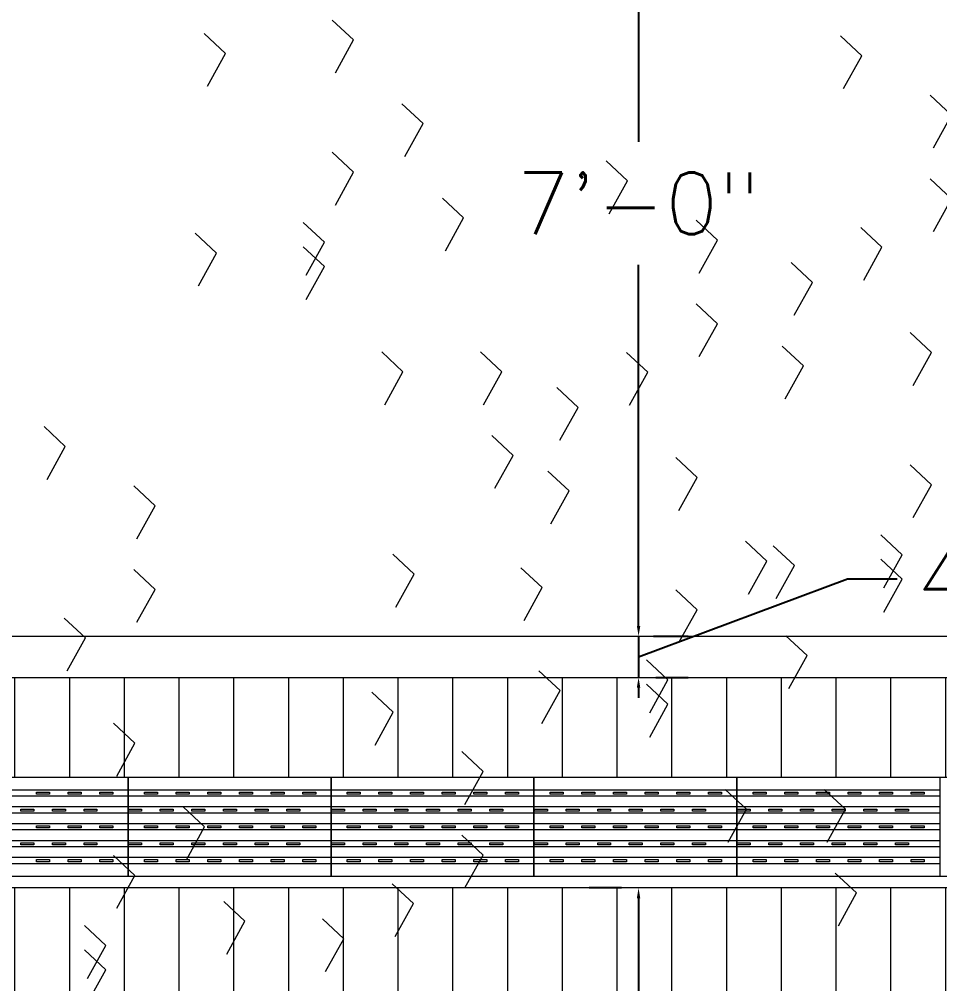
# Model space of a CAD drawing. Header units: inches. Extents: x 437 to 8681, y 26 to 3302.
# Drawn here: x 1527.6 to 1616.9, y 761.1 to 854.7 of the extents above; entities that cross this region are included whole.
import ezdxf

# ---------------------------------------------------------------- set-up
doc = ezdxf.new("R2010")
doc.units = ezdxf.units.IN
doc.header["$MEASUREMENT"] = 0
doc.layers.add('ARBOLES', color=7, linetype='Continuous', lineweight=13, true_color=0x69d485)
doc.layers.add('DIMENSION', color=1, linetype='Continuous')
doc.layers.add('PLANTA BLANCA', color=7, linetype='Continuous', lineweight=0)
doc.layers.add('TEXTURE', color=8, linetype='Continuous', lineweight=0)
doc.styles.add('ROMANS', font='romans.shx')
doc.dimstyles.new('SMALLER DIM', dxfattribs={"dimscale": 64, "dimtxt": 0.09375, "dimasz": 0.015625, "dimexe": 0.075, "dimexo": 0.02625, "dimgap": 0.0375, "dimtad": 0, "dimtih": 1, "dimtoh": 1, "dimdec": 4, "dimzin": 3, "dimdsep": 46, "dimlunit": 4, "dimtxsty": 'ROMANS', "dimcen": 0.0375, "dimclrd": 256, "dimclre": 256, "dimclrt": 7, "dimadec": 0, "dimazin": 0, "dimtfac": 0.75, "dimtdec": 4, "dimtmove": 0, "dimatfit": 3, "dimfxl": 1, "dimfrac": 1, "dimtolj": 1, "dimtzin": 0, "dimlwd": -1, "dimlwe": -1, "dimarcsym": 1})
pattern_1 = [(270, (-8710.0197, -3326.6847), (5.3125, -9e-16), [])]

# ---------------------------------------------------------------- blocks, each defined once
blk = doc.blocks.new('*D74')
at = {"layer": 'DIMENSION', "transparency": 16777216}
for p, q in [((1589.346, 878.867), (1592.48, 878.867)), ((1587.68, 877.867), (1587.68, 842.838)), ((1587.68, 795.867), (1587.68, 830.895)), ((1589.143, 794.867), (1592.48, 794.867))]:
    blk.add_line(p, q, dxfattribs=at)
for points in [[(1587.513, 877.867), (1587.846, 877.867), (1587.68, 878.867)], [(1587.513, 795.867), (1587.846, 795.867), (1587.68, 794.867)]]:
    blk.add_solid(points, dxfattribs=at)
at = {"layer": 'DIMENSION', "color": 7, "transparency": 16777216, "insert": (1587.68, 836.867), "char_height": 6, "attachment_point": 5, "style": 'ROMANS'}
blk.add_mtext('\\A1;7\'-0"', dxfattribs=at)
blk = doc.blocks.new('*D75')
at = {"layer": 'DIMENSION', "transparency": 16777216}
for p, q in [((1587.68, 792.867), (1607.965, 800.422)), ((1607.965, 800.422), (1612.765, 800.422)), ((1587.68, 795.867), (1587.68, 796.867)), ((1587.68, 794.867), (1587.68, 790.867)), ((1587.68, 794.867), (1587.68, 790.867)), ((1589.143, 794.867), (1592.48, 794.867)), ((1589.36, 790.867), (1592.48, 790.867)), ((1587.68, 789.867), (1587.68, 788.867))]:
    blk.add_line(p, q, dxfattribs=at)
for points in [[(1587.513, 795.867), (1587.846, 795.867), (1587.68, 794.867)], [(1587.513, 789.867), (1587.846, 789.867), (1587.68, 790.867)]]:
    blk.add_solid(points, dxfattribs=at)
at = {"layer": 'DIMENSION', "color": 7, "transparency": 16777216, "insert": (1619.308, 800.422), "char_height": 6, "attachment_point": 5, "style": 'ROMANS'}
blk.add_mtext('\\A1;4"', dxfattribs=at)
blk = doc.blocks.new('*D76')
at = {"layer": 'DIMENSION', "transparency": 16777216}
for p, q in [((1586.02, 770.432), (1582.88, 770.432)), ((1587.68, 769.432), (1587.68, 717.258)), ((1587.68, 651.284), (1587.68, 703.458)), ((1586.166, 650.284), (1582.88, 650.284))]:
    blk.add_line(p, q, dxfattribs=at)
for points in [[(1587.513, 769.432), (1587.846, 769.432), (1587.68, 770.432)], [(1587.513, 651.284), (1587.846, 651.284), (1587.68, 650.284)]]:
    blk.add_solid(points, dxfattribs=at)
at = {"layer": 'DIMENSION', "color": 7, "transparency": 16777216, "insert": (1587.68, 710.358), "char_height": 6, "attachment_point": 5, "style": 'ROMANS'}
blk.add_mtext('\\A1;10\'-0{\\H0.75x;\\S1#8;}"', dxfattribs=at)

msp = doc.modelspace()

# ---------------------------------------------------------------- hatches: boundary and pattern name
at = {"layer": 'TEXTURE', "linetype": 'Continuous'}
h = msp.add_hatch(dxfattribs=at)
h.set_pattern_fill('ANSI31', color=9, scale=42.5, angle=225)
h.set_pattern_definition(pattern_1)
h.paths.add_polyline_path([(1445.99449, 781.1818), (1711.67953, 781.1818), (1711.67953, 790.86683), (1445.99449, 790.86683)])
h.paths.add_polyline_path([(1459.67953, 790.86683), (1445.99449, 790.86683), (1445.99449, 1180.55187), (1459.67953, 1180.55187)])
h.paths.add_polyline_path([(1711.67953, 1180.55187), (1725.36457, 1180.55187), (1725.36457, 781.1818), (1711.67953, 781.1818)])
h.paths.add_polyline_path([(1459.67953, 1180.55187), (1711.67953, 1180.55187), (1711.67953, 1166.86683), (1459.67953, 1166.86683)])
h = msp.add_hatch(dxfattribs=at)
h.set_pattern_fill('ANSI31', color=9, scale=42.5, angle=225)
h.set_pattern_definition(pattern_1)
h.paths.add_polyline_path([(1435.237, 770.43187), (1736.14625, 770.43187), (1736.14625, 650.2838), (1435.237, 650.2838)])

# ---------------------------------------------------------------- linework, layer by layer
at = {"layer": 'ARBOLES', "color": 0}
for p, q in [((1560.0259, 852.72012), (1557.95986, 854.64658)), ((1560.0259, 852.72012), (1557.95986, 854.64658)), ((1547.604, 851.41129), (1545.53796, 853.33774)), ((1547.604, 851.41129), (1545.53796, 853.33774)), ((1558.25745, 849.52638), (1560.0259, 852.72012)), ((1558.25745, 849.52638), (1560.0259, 852.72012)), ((1609.33696, 851.1869), (1607.27092, 853.11335)), ((1609.33696, 851.1869), (1607.27092, 853.11335)), ((1545.83555, 848.21754), (1547.604, 851.41129)), ((1545.83555, 848.21754), (1547.604, 851.41129)), ((1607.56851, 847.99315), (1609.33696, 851.1869)), ((1607.56851, 847.99315), (1609.33696, 851.1869)), ((1618.05408, 845.42803), (1615.98804, 847.35448)), ((1618.05408, 845.42803), (1615.98804, 847.35448)), ((1566.78167, 844.60536), (1564.71563, 846.53181)), ((1566.78167, 844.60536), (1564.71563, 846.53181)), ((1616.28563, 842.23428), (1618.05408, 845.42803)), ((1616.28563, 842.23428), (1618.05408, 845.42803)), ((1565.01322, 841.41161), (1566.78167, 844.60536)), ((1565.01322, 841.41161), (1566.78167, 844.60536)), ((1560.0259, 839.89356), (1557.95986, 841.82002)), ((1560.0259, 839.89356), (1557.95986, 841.82002)), ((1586.60717, 839.05588), (1584.54113, 840.98233)), ((1586.60717, 839.05588), (1584.54113, 840.98233)), ((1558.25745, 836.69982), (1560.0259, 839.89356)), ((1558.25745, 836.69982), (1560.0259, 839.89356)), ((1584.83871, 835.86213), (1586.60717, 839.05588)), ((1584.83871, 835.86213), (1586.60717, 839.05588)), ((1618.05408, 837.31327), (1615.98804, 839.23972)), ((1618.05408, 837.31327), (1615.98804, 839.23972)), ((1570.70438, 835.44353), (1568.63834, 837.36998)), ((1570.70438, 835.44353), (1568.63834, 837.36998)), ((1616.28563, 834.11952), (1618.05408, 837.31327)), ((1557.19284, 833.08763), (1555.1268, 835.01409)), ((1557.19284, 833.08763), (1555.1268, 835.01409)), ((1568.93592, 832.24978), (1570.70438, 835.44353)), ((1568.93592, 832.24978), (1570.70438, 835.44353)), ((1595.32429, 833.29701), (1593.25825, 835.22347)), ((1595.32429, 833.29701), (1593.25825, 835.22347)), ((1546.73229, 832.04057), (1544.66625, 833.96702)), ((1546.73229, 832.04057), (1544.66625, 833.96702)), ((1611.29832, 832.60147), (1609.23227, 834.52792)), ((1611.29832, 832.60147), (1609.23227, 834.52792)), ((1555.42438, 829.89389), (1557.19284, 833.08763)), ((1593.55583, 830.10327), (1595.32429, 833.29701)), ((1593.55583, 830.10327), (1595.32429, 833.29701)), ((1544.96383, 828.84682), (1546.73229, 832.04057)), ((1544.96383, 828.84682), (1546.73229, 832.04057)), ((1557.19284, 830.73173), (1555.1268, 832.65819)), ((1557.19284, 830.73173), (1555.1268, 832.65819)), ((1609.52986, 829.40772), (1611.29832, 832.60147)), ((1609.52986, 829.40772), (1611.29832, 832.60147)), ((1604.54255, 829.19851), (1602.4765, 831.12496)), ((1555.42438, 827.53799), (1557.19284, 830.73173)), ((1602.77409, 826.00476), (1604.54255, 829.19851)), ((1602.77409, 826.00476), (1604.54255, 829.19851)), ((1595.32429, 825.18225), (1593.25825, 827.1087)), ((1595.32429, 825.18225), (1593.25825, 827.1087)), ((1593.55583, 821.9885), (1595.32429, 825.18225)), ((1616.09273, 822.39258), (1614.02669, 824.31903)), ((1616.09273, 822.39258), (1614.02669, 824.31903)), ((1603.67083, 821.08374), (1601.60479, 823.0102)), ((1603.67083, 821.08374), (1601.60479, 823.0102)), ((1564.82032, 820.52284), (1562.75428, 822.44929)), ((1564.82032, 820.52284), (1562.75428, 822.44929)), ((1574.40915, 820.52284), (1572.34311, 822.44929)), ((1574.40915, 820.52284), (1572.34311, 822.44929)), ((1588.56852, 820.47045), (1586.50248, 822.3969)), ((1588.56852, 820.47045), (1586.50248, 822.3969)), ((1614.32428, 819.19883), (1616.09273, 822.39258)), ((1614.32428, 819.19883), (1616.09273, 822.39258)), ((1601.90238, 817.89), (1603.67083, 821.08374)), ((1601.90238, 817.89), (1603.67083, 821.08374)), ((1563.05186, 817.32909), (1564.82032, 820.52284)), ((1563.05186, 817.32909), (1564.82032, 820.52284)), ((1572.6407, 817.32909), (1574.40915, 820.52284)), ((1572.6407, 817.32909), (1574.40915, 820.52284)), ((1586.80006, 817.27671), (1588.56852, 820.47045)), ((1586.80006, 817.27671), (1588.56852, 820.47045)), ((1581.81275, 817.06749), (1579.74671, 818.99394)), ((1580.04429, 813.87374), (1581.81275, 817.06749)), ((1580.04429, 813.87374), (1581.81275, 817.06749)), ((1532.05566, 813.27746), (1529.98962, 815.20391)), ((1532.05566, 813.27746), (1529.98962, 815.20391)), ((1575.49879, 812.40808), (1573.43275, 814.33453)), ((1575.49879, 812.40808), (1573.43275, 814.33453)), ((1530.2872, 810.08371), (1532.05566, 813.27746)), ((1530.2872, 810.08371), (1532.05566, 813.27746)), ((1573.73034, 809.21433), (1575.49879, 812.40808)), ((1573.73034, 809.21433), (1575.49879, 812.40808)), ((1593.36294, 810.26156), (1591.2969, 812.18801)), ((1593.36294, 810.26156), (1591.2969, 812.18801)), ((1616.09273, 809.56602), (1614.02669, 811.49247)), ((1616.09273, 809.56602), (1614.02669, 811.49247)), ((1580.94104, 808.95272), (1578.875, 810.87918)), ((1580.94104, 808.95272), (1578.875, 810.87918)), ((1591.59448, 807.06781), (1593.36294, 810.26156)), ((1591.59448, 807.06781), (1593.36294, 810.26156)), ((1614.32428, 806.37227), (1616.09273, 809.56602)), ((1614.32428, 806.37227), (1616.09273, 809.56602)), ((1540.77278, 807.5186), (1538.70674, 809.44505)), ((1540.77278, 807.5186), (1538.70674, 809.44505)), ((1579.17258, 805.75898), (1580.94104, 808.95272)), ((1579.17258, 805.75898), (1580.94104, 808.95272)), ((1539.00432, 804.32485), (1540.77278, 807.5186)), ((1539.00432, 804.32485), (1540.77278, 807.5186)), ((1600.11871, 802.14679), (1598.05267, 804.07325)), ((1600.11871, 802.14679), (1598.05267, 804.07325)), ((1613.25967, 802.76009), (1611.19363, 804.68654)), ((1613.25967, 802.76009), (1611.19363, 804.68654)), ((1602.79912, 801.71302), (1600.73308, 803.63947)), ((1602.79912, 801.71302), (1600.73308, 803.63947)), ((1565.90996, 800.89035), (1563.84392, 802.8168)), ((1565.90996, 800.89035), (1563.84392, 802.8168)), ((1598.35025, 798.95305), (1600.11871, 802.14679)), ((1598.35025, 798.95305), (1600.11871, 802.14679)), ((1613.25967, 800.40419), (1611.19363, 802.33064)), ((1613.25967, 800.40419), (1611.19363, 802.33064)), ((1611.49121, 799.56634), (1613.25967, 802.76009)), ((1540.77278, 799.40384), (1538.70674, 801.33029)), ((1540.77278, 799.40384), (1538.70674, 801.33029)), ((1578.33186, 799.58152), (1576.26582, 801.50797)), ((1578.33186, 799.58152), (1576.26582, 801.50797)), ((1601.03066, 798.51927), (1602.79912, 801.71302)), ((1601.03066, 798.51927), (1602.79912, 801.71302)), ((1564.1415, 797.6966), (1565.90996, 800.89035)), ((1564.1415, 797.6966), (1565.90996, 800.89035)), ((1611.49121, 797.21044), (1613.25967, 800.40419)), ((1539.00432, 796.21009), (1540.77278, 799.40384)), ((1576.5634, 796.38777), (1578.33186, 799.58152)), ((1576.5634, 796.38777), (1578.33186, 799.58152)), ((1593.36294, 797.435), (1591.2969, 799.36145)), ((1593.36294, 797.435), (1591.2969, 799.36145)), ((1591.59448, 794.24125), (1593.36294, 797.435)), ((1591.59448, 794.24125), (1593.36294, 797.435)), ((1534.01701, 794.69204), (1531.95097, 796.61849)), ((1534.01701, 794.69204), (1531.95097, 796.61849)), ((1532.24855, 791.49829), (1534.01701, 794.69204)), ((1532.24855, 791.49829), (1534.01701, 794.69204)), ((1604.04141, 792.98497), (1601.97537, 794.91142)), ((1604.04141, 792.98497), (1601.97537, 794.91142)), ((1602.27295, 789.79122), (1604.04141, 792.98497)), ((1602.27295, 789.79122), (1604.04141, 792.98497)), ((1590.52987, 790.62907), (1588.46383, 792.55552)), ((1590.52987, 790.62907), (1588.46383, 792.55552)), ((1580.06933, 789.582), (1578.00328, 791.50845)), ((1580.06933, 789.582), (1578.00328, 791.50845)), ((1590.52987, 788.27317), (1588.46383, 790.19962)), ((1590.52987, 788.27317), (1588.46383, 790.19962)), ((1588.76142, 787.43532), (1590.52987, 790.62907)), ((1563.87737, 787.49905), (1561.81133, 789.4255)), ((1563.87737, 787.49905), (1561.81133, 789.4255)), ((1578.30087, 786.38825), (1580.06933, 789.582)), ((1578.30087, 786.38825), (1580.06933, 789.582)), ((1588.76142, 785.07942), (1590.52987, 788.27317)), ((1562.10891, 784.3053), (1563.87737, 787.49905)), ((1562.10891, 784.3053), (1563.87737, 787.49905)), ((1538.81143, 784.48314), (1536.74539, 786.4096)), ((1538.81143, 784.48314), (1536.74539, 786.4096)), ((1537.04297, 781.2894), (1538.81143, 784.48314)), ((1537.04297, 781.2894), (1538.81143, 784.48314)), ((1572.59449, 781.74018), (1570.52845, 783.66664)), ((1572.59449, 781.74018), (1570.52845, 783.66664)), ((1570.82604, 778.54644), (1572.59449, 781.74018)), ((1570.82604, 778.54644), (1572.59449, 781.74018)), ((1598.15735, 778.06427), (1596.09131, 779.99073)), ((1598.15735, 778.06427), (1596.09131, 779.99073)), ((1607.74619, 778.06427), (1605.68015, 779.99073)), ((1607.74619, 778.06427), (1605.68015, 779.99073)), ((1545.5672, 776.36838), (1543.50116, 778.29483)), ((1545.5672, 776.36838), (1543.50116, 778.29483)), ((1596.3889, 774.87053), (1598.15735, 778.06427)), ((1596.3889, 774.87053), (1598.15735, 778.06427)), ((1605.97773, 774.87053), (1607.74619, 778.06427)), ((1605.97773, 774.87053), (1607.74619, 778.06427)), ((1543.79874, 773.17463), (1545.5672, 776.36838)), ((1543.79874, 773.17463), (1545.5672, 776.36838)), ((1572.59449, 773.62542), (1570.52845, 775.55187)), ((1572.59449, 773.62542), (1570.52845, 775.55187)), ((1538.81143, 771.65658), (1536.74539, 773.58303)), ((1538.81143, 771.65658), (1536.74539, 773.58303)), ((1570.82604, 770.43167), (1572.59449, 773.62542)), ((1537.04297, 768.46284), (1538.81143, 771.65658)), ((1537.04297, 768.46284), (1538.81143, 771.65658)), ((1608.83583, 769.94951), (1606.76979, 771.87596)), ((1608.83583, 769.94951), (1606.76979, 771.87596)), ((1565.83872, 768.91362), (1563.77268, 770.84008)), ((1565.83872, 768.91362), (1563.77268, 770.84008)), ((1607.06737, 766.75576), (1608.83583, 769.94951)), ((1607.06737, 766.75576), (1608.83583, 769.94951)), ((1549.4899, 767.20655), (1547.42386, 769.133)), ((1549.4899, 767.20655), (1547.42386, 769.133)), ((1564.07027, 765.71988), (1565.83872, 768.91362)), ((1564.07027, 765.71988), (1565.83872, 768.91362)), ((1559.08295, 765.51066), (1557.01691, 767.43711)), ((1535.97836, 764.85065), (1533.91232, 766.7771)), ((1535.97836, 764.85065), (1533.91232, 766.7771)), ((1547.72144, 764.0128), (1549.4899, 767.20655)), ((1547.72144, 764.0128), (1549.4899, 767.20655)), ((1557.3145, 762.31691), (1559.08295, 765.51066)), ((1557.3145, 762.31691), (1559.08295, 765.51066)), ((1534.20991, 761.65691), (1535.97836, 764.85065)), ((1535.97836, 762.49475), (1533.91232, 764.42121)), ((1535.97836, 762.49475), (1533.91232, 764.42121)), ((1534.20991, 759.30101), (1535.97836, 762.49475))]:
    msp.add_line(p, q, dxfattribs=at)
msp.add_circle((1375.44128, 740.27276), 270, dxfattribs=at)
at = {"layer": 'PLANTA BLANCA', "lineweight": 0}
for p, q in [((1463.67953, 794.86683), (1707.67953, 794.86683)), ((1459.67953, 790.86683), (1711.67953, 790.86683)), ((1445.99449, 781.1818), (1725.36457, 781.1818)), ((1518.4748, 781.1818), (1538.15984, 781.1818)), ((1538.15984, 781.1818), (1538.15984, 779.92983)), ((1538.15984, 779.92983), (1538.15984, 781.1818)), ((1538.15984, 781.1818), (1557.84488, 781.1818)), ((1557.84488, 779.92983), (1557.84488, 781.1818)), ((1557.84488, 781.1818), (1577.52992, 781.1818)), ((1557.84488, 781.1818), (1557.84488, 779.92983)), ((1577.52992, 781.1818), (1577.52992, 779.92983)), ((1577.52992, 779.92983), (1577.52992, 781.1818)), ((1577.52992, 781.1818), (1597.21496, 781.1818)), ((1597.21496, 779.92983), (1597.21496, 781.1818)), ((1597.21496, 781.1818), (1616.9, 781.1818)), ((1597.21496, 781.1818), (1597.21496, 779.92983)), ((1616.9, 781.1818), (1616.9, 779.92983)), ((1538.15984, 779.92983), (1518.4748, 779.92983)), ((1529.26221, 779.53613), (1529.26221, 779.73298)), ((1529.26221, 779.73298), (1530.52205, 779.73298)), ((1530.52205, 779.53613), (1529.26221, 779.53613)), ((1530.52205, 779.73298), (1530.52205, 779.53613)), ((1532.33307, 779.53613), (1532.33307, 779.73298)), ((1532.33307, 779.73298), (1533.59291, 779.73298)), ((1533.59291, 779.53613), (1532.33307, 779.53613)), ((1533.59291, 779.73298), (1533.59291, 779.53613)), ((1535.40394, 779.53613), (1535.40394, 779.73298)), ((1535.40394, 779.73298), (1536.66378, 779.73298)), ((1536.66378, 779.53613), (1535.40394, 779.53613)), ((1536.66378, 779.73298), (1536.66378, 779.53613)), ((1538.15984, 779.92983), (1538.15984, 779.33928)), ((1538.15984, 779.33928), (1538.15984, 779.92983)), ((1557.84488, 779.92983), (1538.15984, 779.92983)), ((1539.73465, 779.53613), (1539.73465, 779.73298)), ((1539.73465, 779.73298), (1540.99449, 779.73298)), ((1540.99449, 779.53613), (1539.73465, 779.53613)), ((1540.99449, 779.73298), (1540.99449, 779.53613)), ((1542.80551, 779.53613), (1542.80551, 779.73298)), ((1542.80551, 779.73298), (1544.06536, 779.73298)), ((1544.06536, 779.53613), (1542.80551, 779.53613)), ((1544.06536, 779.73298), (1544.06536, 779.53613)), ((1545.87638, 779.53613), (1545.87638, 779.73298)), ((1545.87638, 779.73298), (1547.13622, 779.73298)), ((1547.13622, 779.53613), (1545.87638, 779.53613)), ((1547.13622, 779.73298), (1547.13622, 779.53613)), ((1548.94725, 779.53613), (1548.94725, 779.73298)), ((1548.94725, 779.73298), (1550.20709, 779.73298)), ((1550.20709, 779.53613), (1548.94725, 779.53613)), ((1550.20709, 779.73298), (1550.20709, 779.53613)), ((1552.01811, 779.53613), (1552.01811, 779.73298)), ((1552.01811, 779.73298), (1553.27795, 779.73298)), ((1553.27795, 779.53613), (1552.01811, 779.53613)), ((1553.27795, 779.73298), (1553.27795, 779.53613)), ((1555.08898, 779.53613), (1555.08898, 779.73298)), ((1555.08898, 779.73298), (1556.34882, 779.73298)), ((1556.34882, 779.53613), (1555.08898, 779.53613)), ((1556.34882, 779.73298), (1556.34882, 779.53613)), ((1557.84488, 779.33928), (1557.84488, 779.92983)), ((1577.52992, 779.92983), (1557.84488, 779.92983)), ((1557.84488, 779.92983), (1557.84488, 779.33928)), ((1559.41969, 779.53613), (1559.41969, 779.73298)), ((1559.41969, 779.73298), (1560.67953, 779.73298)), ((1560.67953, 779.53613), (1559.41969, 779.53613)), ((1560.67953, 779.73298), (1560.67953, 779.53613)), ((1562.49055, 779.53613), (1562.49055, 779.73298)), ((1562.49055, 779.73298), (1563.75039, 779.73298)), ((1563.75039, 779.53613), (1562.49055, 779.53613)), ((1563.75039, 779.73298), (1563.75039, 779.53613)), ((1565.56142, 779.53613), (1565.56142, 779.73298)), ((1565.56142, 779.73298), (1566.82126, 779.73298)), ((1566.82126, 779.53613), (1565.56142, 779.53613)), ((1566.82126, 779.73298), (1566.82126, 779.53613)), ((1568.63228, 779.53613), (1568.63228, 779.73298)), ((1568.63228, 779.73298), (1569.89213, 779.73298)), ((1569.89213, 779.53613), (1568.63228, 779.53613)), ((1569.89213, 779.73298), (1569.89213, 779.53613)), ((1571.70315, 779.53613), (1571.70315, 779.73298)), ((1571.70315, 779.73298), (1572.96299, 779.73298)), ((1572.96299, 779.53613), (1571.70315, 779.53613)), ((1572.96299, 779.73298), (1572.96299, 779.53613)), ((1574.77402, 779.53613), (1574.77402, 779.73298)), ((1574.77402, 779.73298), (1576.03386, 779.73298)), ((1576.03386, 779.53613), (1574.77402, 779.53613)), ((1576.03386, 779.73298), (1576.03386, 779.53613)), ((1577.52992, 779.92983), (1577.52992, 779.33928)), ((1577.52992, 779.33928), (1577.52992, 779.92983)), ((1597.21496, 779.92983), (1577.52992, 779.92983)), ((1579.10473, 779.53613), (1579.10473, 779.73298)), ((1579.10473, 779.73298), (1580.36457, 779.73298)), ((1580.36457, 779.53613), (1579.10473, 779.53613)), ((1580.36457, 779.73298), (1580.36457, 779.53613)), ((1582.17559, 779.53613), (1582.17559, 779.73298)), ((1582.17559, 779.73298), (1583.43543, 779.73298)), ((1583.43543, 779.53613), (1582.17559, 779.53613)), ((1583.43543, 779.73298), (1583.43543, 779.53613)), ((1585.24646, 779.53613), (1585.24646, 779.73298)), ((1585.24646, 779.73298), (1586.5063, 779.73298)), ((1586.5063, 779.53613), (1585.24646, 779.53613)), ((1586.5063, 779.73298), (1586.5063, 779.53613)), ((1588.31732, 779.53613), (1588.31732, 779.73298)), ((1588.31732, 779.73298), (1589.57717, 779.73298)), ((1589.57717, 779.53613), (1588.31732, 779.53613)), ((1589.57717, 779.73298), (1589.57717, 779.53613)), ((1591.38819, 779.53613), (1591.38819, 779.73298)), ((1591.38819, 779.73298), (1592.64803, 779.73298)), ((1592.64803, 779.53613), (1591.38819, 779.53613)), ((1592.64803, 779.73298), (1592.64803, 779.53613)), ((1594.45906, 779.53613), (1594.45906, 779.73298)), ((1594.45906, 779.73298), (1595.7189, 779.73298)), ((1595.7189, 779.53613), (1594.45906, 779.53613)), ((1595.7189, 779.73298), (1595.7189, 779.53613)), ((1597.21496, 779.33928), (1597.21496, 779.92983)), ((1616.9, 779.92983), (1597.21496, 779.92983)), ((1597.21496, 779.92983), (1597.21496, 779.33928)), ((1598.78976, 779.53613), (1598.78976, 779.73298)), ((1598.78976, 779.73298), (1600.04961, 779.73298)), ((1600.04961, 779.53613), (1598.78976, 779.53613)), ((1600.04961, 779.73298), (1600.04961, 779.53613)), ((1601.86063, 779.53613), (1601.86063, 779.73298)), ((1601.86063, 779.73298), (1603.12047, 779.73298)), ((1603.12047, 779.53613), (1601.86063, 779.53613)), ((1603.12047, 779.73298), (1603.12047, 779.53613)), ((1604.9315, 779.53613), (1604.9315, 779.73298)), ((1604.9315, 779.73298), (1606.19134, 779.73298)), ((1606.19134, 779.53613), (1604.9315, 779.53613)), ((1606.19134, 779.73298), (1606.19134, 779.53613)), ((1608.00236, 779.53613), (1608.00236, 779.73298)), ((1608.00236, 779.73298), (1609.26221, 779.73298)), ((1609.26221, 779.53613), (1608.00236, 779.53613)), ((1609.26221, 779.73298), (1609.26221, 779.53613)), ((1611.07323, 779.53613), (1611.07323, 779.73298)), ((1611.07323, 779.73298), (1612.33307, 779.73298)), ((1612.33307, 779.53613), (1611.07323, 779.53613)), ((1612.33307, 779.73298), (1612.33307, 779.53613)), ((1614.1441, 779.53613), (1614.1441, 779.73298)), ((1614.1441, 779.73298), (1615.40394, 779.73298)), ((1615.40394, 779.53613), (1614.1441, 779.53613)), ((1615.40394, 779.73298), (1615.40394, 779.53613)), ((1616.9, 779.92983), (1616.9, 779.33928)), ((1538.15984, 779.33928), (1518.4748, 779.33928)), ((1538.15984, 779.33928), (1538.15984, 778.29203)), ((1538.15984, 778.29203), (1538.15984, 779.33928)), ((1557.84488, 779.33928), (1538.15984, 779.33928)), ((1557.84488, 778.29203), (1557.84488, 779.33928)), ((1577.52992, 779.33928), (1557.84488, 779.33928)), ((1557.84488, 779.33928), (1557.84488, 778.29203)), ((1577.52992, 779.33928), (1577.52992, 778.29203)), ((1577.52992, 778.29203), (1577.52992, 779.33928)), ((1597.21496, 779.33928), (1577.52992, 779.33928)), ((1597.21496, 778.29203), (1597.21496, 779.33928)), ((1616.9, 779.33928), (1597.21496, 779.33928)), ((1597.21496, 779.33928), (1597.21496, 778.29203)), ((1616.9, 779.33928), (1616.9, 778.29203)), ((1538.15984, 778.29203), (1518.4748, 778.29203)), ((1538.15984, 777.70148), (1518.4748, 777.70148)), ((1527.72677, 777.89833), (1527.72677, 778.09518)), ((1527.72677, 778.09518), (1528.98662, 778.09518)), ((1528.98662, 777.89833), (1527.72677, 777.89833)), ((1528.98662, 778.09518), (1528.98662, 777.89833)), ((1530.79764, 777.89833), (1530.79764, 778.09518)), ((1530.79764, 778.09518), (1532.05748, 778.09518)), ((1532.05748, 777.89833), (1530.79764, 777.89833)), ((1532.05748, 778.09518), (1532.05748, 777.89833)), ((1533.8685, 777.89833), (1533.8685, 778.09518)), ((1533.8685, 778.09518), (1535.12835, 778.09518)), ((1535.12835, 777.89833), (1533.8685, 777.89833)), ((1535.12835, 778.09518), (1535.12835, 777.89833)), ((1538.15984, 778.29203), (1538.15984, 777.70148)), ((1538.15984, 777.70148), (1538.15984, 778.29203)), ((1557.84488, 778.29203), (1538.15984, 778.29203)), ((1538.15984, 777.70148), (1538.15984, 776.65424)), ((1538.15984, 776.65424), (1538.15984, 777.70148)), ((1557.84488, 777.70148), (1538.15984, 777.70148)), ((1538.19921, 777.89833), (1538.19921, 778.09518)), ((1538.19921, 778.09518), (1539.45906, 778.09518)), ((1539.45906, 777.89833), (1538.19921, 777.89833)), ((1539.45906, 778.09518), (1539.45906, 777.89833)), ((1541.27008, 777.89833), (1541.27008, 778.09518)), ((1541.27008, 778.09518), (1542.52992, 778.09518)), ((1542.52992, 777.89833), (1541.27008, 777.89833)), ((1542.52992, 778.09518), (1542.52992, 777.89833)), ((1544.34095, 777.89833), (1544.34095, 778.09518)), ((1544.34095, 778.09518), (1545.60079, 778.09518)), ((1545.60079, 777.89833), (1544.34095, 777.89833)), ((1545.60079, 778.09518), (1545.60079, 777.89833)), ((1547.41181, 777.89833), (1547.41181, 778.09518)), ((1547.41181, 778.09518), (1548.67165, 778.09518)), ((1548.67165, 777.89833), (1547.41181, 777.89833)), ((1548.67165, 778.09518), (1548.67165, 777.89833)), ((1550.48268, 777.89833), (1550.48268, 778.09518)), ((1550.48268, 778.09518), (1551.74252, 778.09518)), ((1551.74252, 777.89833), (1550.48268, 777.89833)), ((1551.74252, 778.09518), (1551.74252, 777.89833)), ((1553.55354, 777.89833), (1553.55354, 778.09518)), ((1553.55354, 778.09518), (1554.81339, 778.09518)), ((1554.81339, 777.89833), (1553.55354, 777.89833)), ((1554.81339, 778.09518), (1554.81339, 777.89833)), ((1557.84488, 777.70148), (1557.84488, 778.29203)), ((1577.52992, 778.29203), (1557.84488, 778.29203)), ((1557.84488, 778.29203), (1557.84488, 777.70148)), ((1557.84488, 776.65424), (1557.84488, 777.70148)), ((1577.52992, 777.70148), (1557.84488, 777.70148)), ((1557.84488, 777.70148), (1557.84488, 776.65424)), ((1557.88425, 777.89833), (1557.88425, 778.09518)), ((1557.88425, 778.09518), (1559.1441, 778.09518)), ((1559.1441, 777.89833), (1557.88425, 777.89833)), ((1559.1441, 778.09518), (1559.1441, 777.89833)), ((1560.95512, 777.89833), (1560.95512, 778.09518)), ((1560.95512, 778.09518), (1562.21496, 778.09518)), ((1562.21496, 777.89833), (1560.95512, 777.89833)), ((1562.21496, 778.09518), (1562.21496, 777.89833)), ((1564.02599, 777.89833), (1564.02599, 778.09518)), ((1564.02599, 778.09518), (1565.28583, 778.09518)), ((1565.28583, 777.89833), (1564.02599, 777.89833)), ((1565.28583, 778.09518), (1565.28583, 777.89833)), ((1567.09685, 777.89833), (1567.09685, 778.09518)), ((1567.09685, 778.09518), (1568.35669, 778.09518)), ((1568.35669, 777.89833), (1567.09685, 777.89833)), ((1568.35669, 778.09518), (1568.35669, 777.89833)), ((1570.16772, 777.89833), (1570.16772, 778.09518)), ((1570.16772, 778.09518), (1571.42756, 778.09518)), ((1571.42756, 777.89833), (1570.16772, 777.89833)), ((1571.42756, 778.09518), (1571.42756, 777.89833)), ((1573.23858, 777.89833), (1573.23858, 778.09518)), ((1573.23858, 778.09518), (1574.49843, 778.09518)), ((1574.49843, 777.89833), (1573.23858, 777.89833)), ((1574.49843, 778.09518), (1574.49843, 777.89833)), ((1577.52992, 778.29203), (1577.52992, 777.70148)), ((1577.52992, 777.70148), (1577.52992, 778.29203)), ((1597.21496, 778.29203), (1577.52992, 778.29203)), ((1577.52992, 777.70148), (1577.52992, 776.65424)), ((1577.52992, 776.65424), (1577.52992, 777.70148)), ((1597.21496, 777.70148), (1577.52992, 777.70148)), ((1577.56929, 777.89833), (1577.56929, 778.09518)), ((1577.56929, 778.09518), (1578.82913, 778.09518)), ((1578.82913, 777.89833), (1577.56929, 777.89833)), ((1578.82913, 778.09518), (1578.82913, 777.89833)), ((1580.64016, 777.89833), (1580.64016, 778.09518)), ((1580.64016, 778.09518), (1581.9, 778.09518)), ((1581.9, 777.89833), (1580.64016, 777.89833)), ((1581.9, 778.09518), (1581.9, 777.89833)), ((1583.71102, 777.89833), (1583.71102, 778.09518)), ((1583.71102, 778.09518), (1584.97087, 778.09518)), ((1584.97087, 777.89833), (1583.71102, 777.89833)), ((1584.97087, 778.09518), (1584.97087, 777.89833)), ((1586.78189, 777.89833), (1586.78189, 778.09518)), ((1586.78189, 778.09518), (1588.04173, 778.09518)), ((1588.04173, 777.89833), (1586.78189, 777.89833)), ((1588.04173, 778.09518), (1588.04173, 777.89833)), ((1589.85276, 777.89833), (1589.85276, 778.09518)), ((1589.85276, 778.09518), (1591.1126, 778.09518)), ((1591.1126, 777.89833), (1589.85276, 777.89833)), ((1591.1126, 778.09518), (1591.1126, 777.89833)), ((1592.92362, 777.89833), (1592.92362, 778.09518)), ((1592.92362, 778.09518), (1594.18347, 778.09518)), ((1594.18347, 777.89833), (1592.92362, 777.89833)), ((1594.18347, 778.09518), (1594.18347, 777.89833)), ((1597.21496, 777.70148), (1597.21496, 778.29203)), ((1616.9, 778.29203), (1597.21496, 778.29203)), ((1597.21496, 778.29203), (1597.21496, 777.70148)), ((1597.21496, 776.65424), (1597.21496, 777.70148)), ((1616.9, 777.70148), (1597.21496, 777.70148)), ((1597.21496, 777.70148), (1597.21496, 776.65424)), ((1597.25433, 777.89833), (1597.25433, 778.09518)), ((1597.25433, 778.09518), (1598.51417, 778.09518)), ((1598.51417, 777.89833), (1597.25433, 777.89833)), ((1598.51417, 778.09518), (1598.51417, 777.89833)), ((1600.3252, 777.89833), (1600.3252, 778.09518)), ((1600.3252, 778.09518), (1601.58504, 778.09518)), ((1601.58504, 777.89833), (1600.3252, 777.89833)), ((1601.58504, 778.09518), (1601.58504, 777.89833)), ((1603.39606, 777.89833), (1603.39606, 778.09518)), ((1603.39606, 778.09518), (1604.65591, 778.09518)), ((1604.65591, 777.89833), (1603.39606, 777.89833)), ((1604.65591, 778.09518), (1604.65591, 777.89833)), ((1606.46693, 777.89833), (1606.46693, 778.09518)), ((1606.46693, 778.09518), (1607.72677, 778.09518)), ((1607.72677, 777.89833), (1606.46693, 777.89833)), ((1607.72677, 778.09518), (1607.72677, 777.89833)), ((1609.5378, 777.89833), (1609.5378, 778.09518)), ((1609.5378, 778.09518), (1610.79764, 778.09518)), ((1610.79764, 777.89833), (1609.5378, 777.89833)), ((1610.79764, 778.09518), (1610.79764, 777.89833)), ((1612.60866, 777.89833), (1612.60866, 778.09518)), ((1612.60866, 778.09518), (1613.8685, 778.09518)), ((1613.8685, 777.89833), (1612.60866, 777.89833)), ((1613.8685, 778.09518), (1613.8685, 777.89833)), ((1616.9, 778.29203), (1616.9, 777.70148)), ((1616.9, 777.70148), (1616.9, 776.65424)), ((1538.15984, 776.65424), (1518.4748, 776.65424)), ((1538.15984, 776.06369), (1518.4748, 776.06369)), ((1529.26221, 776.26054), (1529.26221, 776.45739)), ((1529.26221, 776.45739), (1530.52205, 776.45739)), ((1530.52205, 776.26054), (1529.26221, 776.26054)), ((1530.52205, 776.45739), (1530.52205, 776.26054)), ((1532.33307, 776.26054), (1532.33307, 776.45739)), ((1532.33307, 776.45739), (1533.59291, 776.45739)), ((1533.59291, 776.26054), (1532.33307, 776.26054)), ((1533.59291, 776.45739), (1533.59291, 776.26054)), ((1535.40394, 776.26054), (1535.40394, 776.45739)), ((1535.40394, 776.45739), (1536.66378, 776.45739)), ((1536.66378, 776.26054), (1535.40394, 776.26054)), ((1536.66378, 776.45739), (1536.66378, 776.26054)), ((1538.15984, 776.65424), (1538.15984, 776.06369)), ((1538.15984, 776.06369), (1538.15984, 776.65424)), ((1557.84488, 776.65424), (1538.15984, 776.65424)), ((1538.15984, 776.06369), (1538.15984, 775.01644)), ((1538.15984, 775.01644), (1538.15984, 776.06369)), ((1557.84488, 776.06369), (1538.15984, 776.06369)), ((1539.73465, 776.26054), (1539.73465, 776.45739)), ((1539.73465, 776.45739), (1540.99449, 776.45739)), ((1540.99449, 776.26054), (1539.73465, 776.26054)), ((1540.99449, 776.45739), (1540.99449, 776.26054)), ((1542.80551, 776.26054), (1542.80551, 776.45739)), ((1542.80551, 776.45739), (1544.06536, 776.45739)), ((1544.06536, 776.26054), (1542.80551, 776.26054)), ((1544.06536, 776.45739), (1544.06536, 776.26054)), ((1545.87638, 776.26054), (1545.87638, 776.45739)), ((1545.87638, 776.45739), (1547.13622, 776.45739)), ((1547.13622, 776.26054), (1545.87638, 776.26054)), ((1547.13622, 776.45739), (1547.13622, 776.26054)), ((1548.94725, 776.26054), (1548.94725, 776.45739)), ((1548.94725, 776.45739), (1550.20709, 776.45739)), ((1550.20709, 776.26054), (1548.94725, 776.26054)), ((1550.20709, 776.45739), (1550.20709, 776.26054)), ((1552.01811, 776.26054), (1552.01811, 776.45739)), ((1552.01811, 776.45739), (1553.27795, 776.45739)), ((1553.27795, 776.26054), (1552.01811, 776.26054)), ((1553.27795, 776.45739), (1553.27795, 776.26054)), ((1555.08898, 776.26054), (1555.08898, 776.45739)), ((1555.08898, 776.45739), (1556.34882, 776.45739)), ((1556.34882, 776.26054), (1555.08898, 776.26054)), ((1556.34882, 776.45739), (1556.34882, 776.26054)), ((1557.84488, 776.06369), (1557.84488, 776.65424)), ((1577.52992, 776.65424), (1557.84488, 776.65424)), ((1557.84488, 776.65424), (1557.84488, 776.06369)), ((1557.84488, 775.01644), (1557.84488, 776.06369)), ((1577.52992, 776.06369), (1557.84488, 776.06369)), ((1557.84488, 776.06369), (1557.84488, 775.01644)), ((1559.41969, 776.26054), (1559.41969, 776.45739)), ((1559.41969, 776.45739), (1560.67953, 776.45739)), ((1560.67953, 776.26054), (1559.41969, 776.26054)), ((1560.67953, 776.45739), (1560.67953, 776.26054)), ((1562.49055, 776.26054), (1562.49055, 776.45739)), ((1562.49055, 776.45739), (1563.75039, 776.45739)), ((1563.75039, 776.26054), (1562.49055, 776.26054)), ((1563.75039, 776.45739), (1563.75039, 776.26054)), ((1565.56142, 776.26054), (1565.56142, 776.45739)), ((1565.56142, 776.45739), (1566.82126, 776.45739)), ((1566.82126, 776.26054), (1565.56142, 776.26054)), ((1566.82126, 776.45739), (1566.82126, 776.26054)), ((1568.63228, 776.26054), (1568.63228, 776.45739)), ((1568.63228, 776.45739), (1569.89213, 776.45739)), ((1569.89213, 776.26054), (1568.63228, 776.26054)), ((1569.89213, 776.45739), (1569.89213, 776.26054)), ((1571.70315, 776.26054), (1571.70315, 776.45739)), ((1571.70315, 776.45739), (1572.96299, 776.45739)), ((1572.96299, 776.26054), (1571.70315, 776.26054)), ((1572.96299, 776.45739), (1572.96299, 776.26054)), ((1574.77402, 776.26054), (1574.77402, 776.45739)), ((1574.77402, 776.45739), (1576.03386, 776.45739)), ((1576.03386, 776.26054), (1574.77402, 776.26054)), ((1576.03386, 776.45739), (1576.03386, 776.26054)), ((1577.52992, 776.65424), (1577.52992, 776.06369)), ((1577.52992, 776.06369), (1577.52992, 776.65424)), ((1597.21496, 776.65424), (1577.52992, 776.65424)), ((1577.52992, 776.06369), (1577.52992, 775.01644)), ((1577.52992, 775.01644), (1577.52992, 776.06369)), ((1597.21496, 776.06369), (1577.52992, 776.06369)), ((1579.10473, 776.26054), (1579.10473, 776.45739)), ((1579.10473, 776.45739), (1580.36457, 776.45739)), ((1580.36457, 776.26054), (1579.10473, 776.26054)), ((1580.36457, 776.45739), (1580.36457, 776.26054)), ((1582.17559, 776.26054), (1582.17559, 776.45739)), ((1582.17559, 776.45739), (1583.43543, 776.45739)), ((1583.43543, 776.26054), (1582.17559, 776.26054)), ((1583.43543, 776.45739), (1583.43543, 776.26054)), ((1585.24646, 776.26054), (1585.24646, 776.45739)), ((1585.24646, 776.45739), (1586.5063, 776.45739)), ((1586.5063, 776.26054), (1585.24646, 776.26054)), ((1586.5063, 776.45739), (1586.5063, 776.26054)), ((1588.31732, 776.26054), (1588.31732, 776.45739)), ((1588.31732, 776.45739), (1589.57717, 776.45739)), ((1589.57717, 776.26054), (1588.31732, 776.26054)), ((1589.57717, 776.45739), (1589.57717, 776.26054)), ((1591.38819, 776.26054), (1591.38819, 776.45739)), ((1591.38819, 776.45739), (1592.64803, 776.45739)), ((1592.64803, 776.26054), (1591.38819, 776.26054)), ((1592.64803, 776.45739), (1592.64803, 776.26054)), ((1594.45906, 776.26054), (1594.45906, 776.45739)), ((1594.45906, 776.45739), (1595.7189, 776.45739)), ((1595.7189, 776.26054), (1594.45906, 776.26054)), ((1595.7189, 776.45739), (1595.7189, 776.26054)), ((1597.21496, 776.06369), (1597.21496, 776.65424)), ((1616.9, 776.65424), (1597.21496, 776.65424)), ((1597.21496, 776.65424), (1597.21496, 776.06369)), ((1597.21496, 775.01644), (1597.21496, 776.06369)), ((1616.9, 776.06369), (1597.21496, 776.06369)), ((1597.21496, 776.06369), (1597.21496, 775.01644)), ((1598.78976, 776.26054), (1598.78976, 776.45739)), ((1598.78976, 776.45739), (1600.04961, 776.45739)), ((1600.04961, 776.26054), (1598.78976, 776.26054)), ((1600.04961, 776.45739), (1600.04961, 776.26054)), ((1601.86063, 776.26054), (1601.86063, 776.45739)), ((1601.86063, 776.45739), (1603.12047, 776.45739)), ((1603.12047, 776.26054), (1601.86063, 776.26054)), ((1603.12047, 776.45739), (1603.12047, 776.26054)), ((1604.9315, 776.26054), (1604.9315, 776.45739)), ((1604.9315, 776.45739), (1606.19134, 776.45739)), ((1606.19134, 776.26054), (1604.9315, 776.26054)), ((1606.19134, 776.45739), (1606.19134, 776.26054)), ((1608.00236, 776.26054), (1608.00236, 776.45739)), ((1608.00236, 776.45739), (1609.26221, 776.45739)), ((1609.26221, 776.26054), (1608.00236, 776.26054)), ((1609.26221, 776.45739), (1609.26221, 776.26054)), ((1611.07323, 776.26054), (1611.07323, 776.45739)), ((1611.07323, 776.45739), (1612.33307, 776.45739)), ((1612.33307, 776.26054), (1611.07323, 776.26054)), ((1612.33307, 776.45739), (1612.33307, 776.26054)), ((1614.1441, 776.26054), (1614.1441, 776.45739)), ((1614.1441, 776.45739), (1615.40394, 776.45739)), ((1615.40394, 776.26054), (1614.1441, 776.26054)), ((1615.40394, 776.45739), (1615.40394, 776.26054)), ((1616.9, 776.65424), (1616.9, 776.06369)), ((1616.9, 776.06369), (1616.9, 775.01644)), ((1538.15984, 775.01644), (1518.4748, 775.01644)), ((1538.15984, 775.01644), (1538.15984, 774.42589)), ((1538.15984, 774.42589), (1538.15984, 775.01644)), ((1557.84488, 775.01644), (1538.15984, 775.01644)), ((1557.84488, 774.42589), (1557.84488, 775.01644)), ((1577.52992, 775.01644), (1557.84488, 775.01644)), ((1557.84488, 775.01644), (1557.84488, 774.42589)), ((1577.52992, 775.01644), (1577.52992, 774.42589)), ((1577.52992, 774.42589), (1577.52992, 775.01644)), ((1597.21496, 775.01644), (1577.52992, 775.01644)), ((1597.21496, 774.42589), (1597.21496, 775.01644)), ((1616.9, 775.01644), (1597.21496, 775.01644)), ((1597.21496, 775.01644), (1597.21496, 774.42589)), ((1616.9, 775.01644), (1616.9, 774.42589)), ((1538.15984, 774.42589), (1518.4748, 774.42589)), ((1527.72677, 774.62274), (1527.72677, 774.81959)), ((1527.72677, 774.81959), (1528.98662, 774.81959)), ((1528.98662, 774.62274), (1527.72677, 774.62274)), ((1528.98662, 774.81959), (1528.98662, 774.62274)), ((1530.79764, 774.62274), (1530.79764, 774.81959)), ((1530.79764, 774.81959), (1532.05748, 774.81959)), ((1532.05748, 774.62274), (1530.79764, 774.62274)), ((1532.05748, 774.81959), (1532.05748, 774.62274)), ((1533.8685, 774.62274), (1533.8685, 774.81959)), ((1533.8685, 774.81959), (1535.12835, 774.81959)), ((1535.12835, 774.62274), (1533.8685, 774.62274)), ((1535.12835, 774.81959), (1535.12835, 774.62274)), ((1538.15984, 774.42589), (1538.15984, 773.37865)), ((1538.15984, 773.37865), (1538.15984, 774.42589)), ((1557.84488, 774.42589), (1538.15984, 774.42589)), ((1538.19921, 774.62274), (1538.19921, 774.81959)), ((1538.19921, 774.81959), (1539.45906, 774.81959)), ((1539.45906, 774.62274), (1538.19921, 774.62274)), ((1539.45906, 774.81959), (1539.45906, 774.62274)), ((1541.27008, 774.62274), (1541.27008, 774.81959)), ((1541.27008, 774.81959), (1542.52992, 774.81959)), ((1542.52992, 774.62274), (1541.27008, 774.62274)), ((1542.52992, 774.81959), (1542.52992, 774.62274)), ((1544.34095, 774.62274), (1544.34095, 774.81959)), ((1544.34095, 774.81959), (1545.60079, 774.81959)), ((1545.60079, 774.62274), (1544.34095, 774.62274)), ((1545.60079, 774.81959), (1545.60079, 774.62274)), ((1547.41181, 774.62274), (1547.41181, 774.81959)), ((1547.41181, 774.81959), (1548.67165, 774.81959)), ((1548.67165, 774.62274), (1547.41181, 774.62274)), ((1548.67165, 774.81959), (1548.67165, 774.62274)), ((1550.48268, 774.62274), (1550.48268, 774.81959)), ((1550.48268, 774.81959), (1551.74252, 774.81959)), ((1551.74252, 774.62274), (1550.48268, 774.62274)), ((1551.74252, 774.81959), (1551.74252, 774.62274)), ((1553.55354, 774.62274), (1553.55354, 774.81959)), ((1553.55354, 774.81959), (1554.81339, 774.81959)), ((1554.81339, 774.62274), (1553.55354, 774.62274)), ((1554.81339, 774.81959), (1554.81339, 774.62274)), ((1557.84488, 773.37865), (1557.84488, 774.42589)), ((1577.52992, 774.42589), (1557.84488, 774.42589)), ((1557.84488, 774.42589), (1557.84488, 773.37865)), ((1557.88425, 774.62274), (1557.88425, 774.81959)), ((1557.88425, 774.81959), (1559.1441, 774.81959)), ((1559.1441, 774.62274), (1557.88425, 774.62274)), ((1559.1441, 774.81959), (1559.1441, 774.62274)), ((1560.95512, 774.62274), (1560.95512, 774.81959)), ((1560.95512, 774.81959), (1562.21496, 774.81959)), ((1562.21496, 774.62274), (1560.95512, 774.62274)), ((1562.21496, 774.81959), (1562.21496, 774.62274)), ((1564.02599, 774.62274), (1564.02599, 774.81959)), ((1564.02599, 774.81959), (1565.28583, 774.81959)), ((1565.28583, 774.62274), (1564.02599, 774.62274)), ((1565.28583, 774.81959), (1565.28583, 774.62274)), ((1567.09685, 774.62274), (1567.09685, 774.81959)), ((1567.09685, 774.81959), (1568.35669, 774.81959)), ((1568.35669, 774.62274), (1567.09685, 774.62274)), ((1568.35669, 774.81959), (1568.35669, 774.62274)), ((1570.16772, 774.62274), (1570.16772, 774.81959)), ((1570.16772, 774.81959), (1571.42756, 774.81959)), ((1571.42756, 774.62274), (1570.16772, 774.62274)), ((1571.42756, 774.81959), (1571.42756, 774.62274)), ((1573.23858, 774.62274), (1573.23858, 774.81959)), ((1573.23858, 774.81959), (1574.49843, 774.81959)), ((1574.49843, 774.62274), (1573.23858, 774.62274)), ((1574.49843, 774.81959), (1574.49843, 774.62274)), ((1577.52992, 774.42589), (1577.52992, 773.37865)), ((1577.52992, 773.37865), (1577.52992, 774.42589)), ((1597.21496, 774.42589), (1577.52992, 774.42589)), ((1577.56929, 774.62274), (1577.56929, 774.81959)), ((1577.56929, 774.81959), (1578.82913, 774.81959)), ((1578.82913, 774.62274), (1577.56929, 774.62274)), ((1578.82913, 774.81959), (1578.82913, 774.62274)), ((1580.64016, 774.62274), (1580.64016, 774.81959)), ((1580.64016, 774.81959), (1581.9, 774.81959)), ((1581.9, 774.62274), (1580.64016, 774.62274)), ((1581.9, 774.81959), (1581.9, 774.62274)), ((1583.71102, 774.62274), (1583.71102, 774.81959)), ((1583.71102, 774.81959), (1584.97087, 774.81959)), ((1584.97087, 774.62274), (1583.71102, 774.62274)), ((1584.97087, 774.81959), (1584.97087, 774.62274)), ((1586.78189, 774.62274), (1586.78189, 774.81959)), ((1586.78189, 774.81959), (1588.04173, 774.81959)), ((1588.04173, 774.62274), (1586.78189, 774.62274)), ((1588.04173, 774.81959), (1588.04173, 774.62274)), ((1589.85276, 774.62274), (1589.85276, 774.81959)), ((1589.85276, 774.81959), (1591.1126, 774.81959)), ((1591.1126, 774.62274), (1589.85276, 774.62274)), ((1591.1126, 774.81959), (1591.1126, 774.62274)), ((1592.92362, 774.62274), (1592.92362, 774.81959)), ((1592.92362, 774.81959), (1594.18347, 774.81959)), ((1594.18347, 774.62274), (1592.92362, 774.62274)), ((1594.18347, 774.81959), (1594.18347, 774.62274)), ((1597.21496, 773.37865), (1597.21496, 774.42589)), ((1616.9, 774.42589), (1597.21496, 774.42589)), ((1597.21496, 774.42589), (1597.21496, 773.37865)), ((1597.25433, 774.62274), (1597.25433, 774.81959)), ((1597.25433, 774.81959), (1598.51417, 774.81959)), ((1598.51417, 774.62274), (1597.25433, 774.62274)), ((1598.51417, 774.81959), (1598.51417, 774.62274)), ((1600.3252, 774.62274), (1600.3252, 774.81959)), ((1600.3252, 774.81959), (1601.58504, 774.81959)), ((1601.58504, 774.62274), (1600.3252, 774.62274)), ((1601.58504, 774.81959), (1601.58504, 774.62274)), ((1603.39606, 774.62274), (1603.39606, 774.81959)), ((1603.39606, 774.81959), (1604.65591, 774.81959)), ((1604.65591, 774.62274), (1603.39606, 774.62274)), ((1604.65591, 774.81959), (1604.65591, 774.62274)), ((1606.46693, 774.62274), (1606.46693, 774.81959)), ((1606.46693, 774.81959), (1607.72677, 774.81959)), ((1607.72677, 774.62274), (1606.46693, 774.62274)), ((1607.72677, 774.81959), (1607.72677, 774.62274)), ((1609.5378, 774.62274), (1609.5378, 774.81959)), ((1609.5378, 774.81959), (1610.79764, 774.81959)), ((1610.79764, 774.62274), (1609.5378, 774.62274)), ((1610.79764, 774.81959), (1610.79764, 774.62274)), ((1612.60866, 774.62274), (1612.60866, 774.81959)), ((1612.60866, 774.81959), (1613.8685, 774.81959)), ((1613.8685, 774.62274), (1612.60866, 774.62274)), ((1613.8685, 774.81959), (1613.8685, 774.62274)), ((1616.9, 774.42589), (1616.9, 773.37865)), ((1538.15984, 773.37865), (1518.4748, 773.37865)), ((1529.26221, 772.98494), (1529.26221, 773.1818)), ((1529.26221, 773.1818), (1530.52205, 773.1818)), ((1530.52205, 772.98494), (1529.26221, 772.98494)), ((1530.52205, 773.1818), (1530.52205, 772.98494)), ((1532.33307, 772.98494), (1532.33307, 773.1818)), ((1532.33307, 773.1818), (1533.59291, 773.1818)), ((1533.59291, 772.98494), (1532.33307, 772.98494)), ((1533.59291, 773.1818), (1533.59291, 772.98494)), ((1535.40394, 772.98494), (1535.40394, 773.1818)), ((1535.40394, 773.1818), (1536.66378, 773.1818)), ((1536.66378, 772.98494), (1535.40394, 772.98494)), ((1536.66378, 773.1818), (1536.66378, 772.98494)), ((1538.15984, 773.37865), (1538.15984, 772.78809)), ((1538.15984, 772.78809), (1538.15984, 773.37865)), ((1557.84488, 773.37865), (1538.15984, 773.37865)), ((1539.73465, 772.98494), (1539.73465, 773.1818)), ((1539.73465, 773.1818), (1540.99449, 773.1818)), ((1540.99449, 772.98494), (1539.73465, 772.98494)), ((1540.99449, 773.1818), (1540.99449, 772.98494)), ((1542.80551, 772.98494), (1542.80551, 773.1818)), ((1542.80551, 773.1818), (1544.06536, 773.1818)), ((1544.06536, 772.98494), (1542.80551, 772.98494)), ((1544.06536, 773.1818), (1544.06536, 772.98494)), ((1545.87638, 772.98494), (1545.87638, 773.1818)), ((1545.87638, 773.1818), (1547.13622, 773.1818)), ((1547.13622, 772.98494), (1545.87638, 772.98494)), ((1547.13622, 773.1818), (1547.13622, 772.98494)), ((1548.94725, 772.98494), (1548.94725, 773.1818)), ((1548.94725, 773.1818), (1550.20709, 773.1818)), ((1550.20709, 772.98494), (1548.94725, 772.98494)), ((1550.20709, 773.1818), (1550.20709, 772.98494)), ((1552.01811, 772.98494), (1552.01811, 773.1818)), ((1552.01811, 773.1818), (1553.27795, 773.1818)), ((1553.27795, 772.98494), (1552.01811, 772.98494)), ((1553.27795, 773.1818), (1553.27795, 772.98494)), ((1555.08898, 772.98494), (1555.08898, 773.1818)), ((1555.08898, 773.1818), (1556.34882, 773.1818)), ((1556.34882, 772.98494), (1555.08898, 772.98494)), ((1556.34882, 773.1818), (1556.34882, 772.98494)), ((1557.84488, 772.78809), (1557.84488, 773.37865)), ((1577.52992, 773.37865), (1557.84488, 773.37865)), ((1557.84488, 773.37865), (1557.84488, 772.78809)), ((1559.41969, 772.98494), (1559.41969, 773.1818)), ((1559.41969, 773.1818), (1560.67953, 773.1818)), ((1560.67953, 772.98494), (1559.41969, 772.98494)), ((1560.67953, 773.1818), (1560.67953, 772.98494)), ((1562.49055, 772.98494), (1562.49055, 773.1818)), ((1562.49055, 773.1818), (1563.75039, 773.1818)), ((1563.75039, 772.98494), (1562.49055, 772.98494)), ((1563.75039, 773.1818), (1563.75039, 772.98494)), ((1565.56142, 772.98494), (1565.56142, 773.1818)), ((1565.56142, 773.1818), (1566.82126, 773.1818)), ((1566.82126, 772.98494), (1565.56142, 772.98494)), ((1566.82126, 773.1818), (1566.82126, 772.98494)), ((1568.63228, 772.98494), (1568.63228, 773.1818)), ((1568.63228, 773.1818), (1569.89213, 773.1818)), ((1569.89213, 772.98494), (1568.63228, 772.98494)), ((1569.89213, 773.1818), (1569.89213, 772.98494)), ((1571.70315, 772.98494), (1571.70315, 773.1818)), ((1571.70315, 773.1818), (1572.96299, 773.1818)), ((1572.96299, 772.98494), (1571.70315, 772.98494)), ((1572.96299, 773.1818), (1572.96299, 772.98494)), ((1574.77402, 772.98494), (1574.77402, 773.1818)), ((1574.77402, 773.1818), (1576.03386, 773.1818)), ((1576.03386, 772.98494), (1574.77402, 772.98494)), ((1576.03386, 773.1818), (1576.03386, 772.98494)), ((1577.52992, 773.37865), (1577.52992, 772.78809)), ((1577.52992, 772.78809), (1577.52992, 773.37865)), ((1597.21496, 773.37865), (1577.52992, 773.37865)), ((1579.10473, 772.98494), (1579.10473, 773.1818)), ((1579.10473, 773.1818), (1580.36457, 773.1818)), ((1580.36457, 772.98494), (1579.10473, 772.98494)), ((1580.36457, 773.1818), (1580.36457, 772.98494)), ((1582.17559, 772.98494), (1582.17559, 773.1818)), ((1582.17559, 773.1818), (1583.43543, 773.1818)), ((1583.43543, 772.98494), (1582.17559, 772.98494)), ((1583.43543, 773.1818), (1583.43543, 772.98494)), ((1585.24646, 772.98494), (1585.24646, 773.1818)), ((1585.24646, 773.1818), (1586.5063, 773.1818)), ((1586.5063, 772.98494), (1585.24646, 772.98494)), ((1586.5063, 773.1818), (1586.5063, 772.98494)), ((1588.31732, 772.98494), (1588.31732, 773.1818)), ((1588.31732, 773.1818), (1589.57717, 773.1818)), ((1589.57717, 772.98494), (1588.31732, 772.98494)), ((1589.57717, 773.1818), (1589.57717, 772.98494)), ((1591.38819, 772.98494), (1591.38819, 773.1818)), ((1591.38819, 773.1818), (1592.64803, 773.1818)), ((1592.64803, 772.98494), (1591.38819, 772.98494)), ((1592.64803, 773.1818), (1592.64803, 772.98494)), ((1594.45906, 772.98494), (1594.45906, 773.1818)), ((1594.45906, 773.1818), (1595.7189, 773.1818)), ((1595.7189, 772.98494), (1594.45906, 772.98494)), ((1595.7189, 773.1818), (1595.7189, 772.98494)), ((1597.21496, 772.78809), (1597.21496, 773.37865)), ((1616.9, 773.37865), (1597.21496, 773.37865)), ((1597.21496, 773.37865), (1597.21496, 772.78809)), ((1598.78976, 772.98494), (1598.78976, 773.1818)), ((1598.78976, 773.1818), (1600.04961, 773.1818)), ((1600.04961, 772.98494), (1598.78976, 772.98494)), ((1600.04961, 773.1818), (1600.04961, 772.98494)), ((1601.86063, 772.98494), (1601.86063, 773.1818)), ((1601.86063, 773.1818), (1603.12047, 773.1818)), ((1603.12047, 772.98494), (1601.86063, 772.98494)), ((1603.12047, 773.1818), (1603.12047, 772.98494)), ((1604.9315, 772.98494), (1604.9315, 773.1818)), ((1604.9315, 773.1818), (1606.19134, 773.1818)), ((1606.19134, 772.98494), (1604.9315, 772.98494)), ((1606.19134, 773.1818), (1606.19134, 772.98494)), ((1608.00236, 772.98494), (1608.00236, 773.1818)), ((1608.00236, 773.1818), (1609.26221, 773.1818)), ((1609.26221, 772.98494), (1608.00236, 772.98494)), ((1609.26221, 773.1818), (1609.26221, 772.98494)), ((1611.07323, 772.98494), (1611.07323, 773.1818)), ((1611.07323, 773.1818), (1612.33307, 773.1818)), ((1612.33307, 772.98494), (1611.07323, 772.98494)), ((1612.33307, 773.1818), (1612.33307, 772.98494)), ((1614.1441, 772.98494), (1614.1441, 773.1818)), ((1614.1441, 773.1818), (1615.40394, 773.1818)), ((1615.40394, 772.98494), (1614.1441, 772.98494)), ((1615.40394, 773.1818), (1615.40394, 772.98494)), ((1616.9, 773.37865), (1616.9, 772.78809)), ((1538.15984, 772.78809), (1518.4748, 772.78809)), ((1538.15984, 772.78809), (1538.15984, 771.53613)), ((1538.15984, 771.53613), (1538.15984, 772.78809)), ((1557.84488, 772.78809), (1538.15984, 772.78809)), ((1557.84488, 771.53613), (1557.84488, 772.78809)), ((1577.52992, 772.78809), (1557.84488, 772.78809)), ((1557.84488, 772.78809), (1557.84488, 771.53613)), ((1577.52992, 772.78809), (1577.52992, 771.53613)), ((1577.52992, 771.53613), (1577.52992, 772.78809)), ((1597.21496, 772.78809), (1577.52992, 772.78809)), ((1597.21496, 771.53613), (1597.21496, 772.78809)), ((1616.9, 772.78809), (1597.21496, 772.78809)), ((1597.21496, 772.78809), (1597.21496, 771.53613)), ((1616.9, 772.78809), (1616.9, 771.53613)), ((1735.01024, 771.53613), (1436.34882, 771.53613)), ((1538.15984, 771.53613), (1518.4748, 771.53613)), ((1557.84488, 771.53613), (1538.15984, 771.53613)), ((1577.52992, 771.53613), (1557.84488, 771.53613)), ((1597.21496, 771.53613), (1577.52992, 771.53613)), ((1616.9, 771.53613), (1597.21496, 771.53613)), ((1736.12206, 770.43187), (1435.237, 770.43187))]:
    msp.add_line(p, q, dxfattribs=at)

# ---------------------------------------------------------------- dimensions: what is measured, and where the dimension line sits
at = {"layer": 'DIMENSION'}
for base, p1, p2, picture, middle in [((1587.67953, 794.86683), (1587.66628, 878.86683), (1587.46311, 794.86683), '*D74', (1587.67953, 836.86683)), ((1587.67953, 650.2838), (1587.69956, 770.43187), (1587.8462, 650.2838), '*D76', (1587.67953, 710.35783))]:
    dim = msp.add_linear_dim(base=base, p1=p1, p2=p2, angle=90, dimstyle='SMALLER DIM', override={"dimtmove": 1}, dxfattribs=at)
    dim.commit()
    dim.dimension.update_dxf_attribs({"geometry": picture, "text_midpoint": middle})
dim = msp.add_linear_dim(base=(1587.67953, 790.86683), p1=(1587.46311, 794.86683), p2=(1587.67953, 790.86683), angle=90, dimstyle='SMALLER DIM', override={"dimtmove": 1}, dxfattribs=at)
dim.commit()
dim.dimension.update_dxf_attribs({"geometry": '*D75', "text_midpoint": (1615.16524, 800.42184), "dimtype": 160})

doc.saveas('drawing.dxf')
